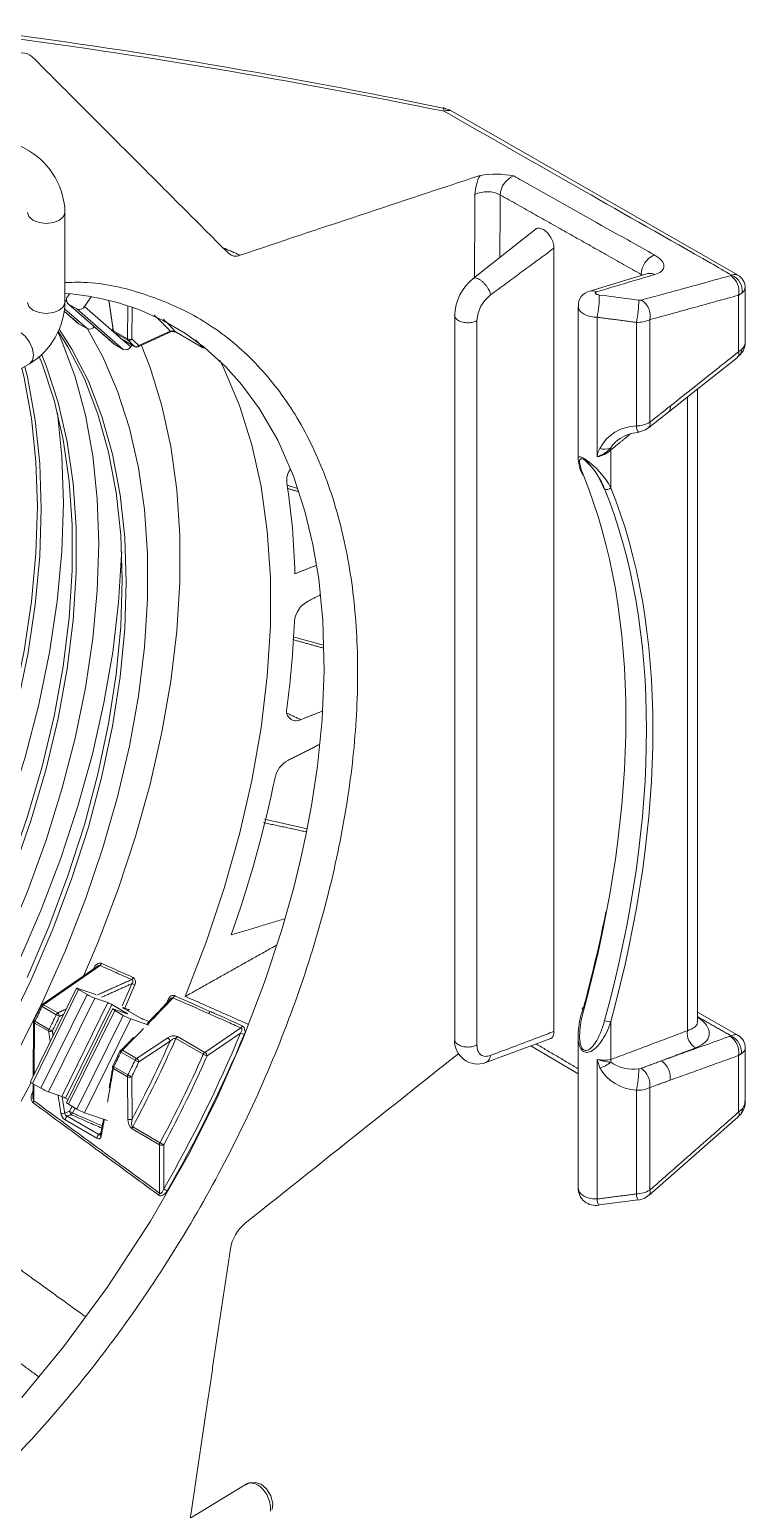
# Model space of a CAD drawing. Extents: x 8 to 113, y 2 to 87.
# Drawn here: x 28.51 to 30.897, y 61.472 to 66.406 of the extents above; entities that cross this region are included whole.
import ezdxf

# ---------------------------------------------------------------- set-up
doc = ezdxf.new("R2010")
doc.units = 0
doc.header["$MEASUREMENT"] = 0
doc.layers.add('OBJECT', color=7, linetype='CONTINUOUS')

msp = doc.modelspace()

# ---------------------------------------------------------------- linework, layer by layer
at = {"layer": 'OBJECT', "linetype": 'Continuous', "lineweight": 15}
for p, q in [((28.5104, 66.0005), (27.8847, 66.3617)), ((30.8715, 65.5881), (29.9205, 66.1333)), ((28.6283, 65.4962), (28.6283, 65.7963)), ((30.2005, 65.7432), (29.9891, 65.5758)), ((30.2589, 63.0655), (30.2589, 65.6774)), ((30.55, 65.5857), (30.55, 65.5897)), ((30.8968, 65.369), (30.8968, 65.5444)), ((28.6283, 65.5044), (28.6337, 65.4996)), ((28.637, 65.5156), (28.6433, 65.525)), ((28.638, 65.4924), (28.7921, 65.3577)), ((28.6684, 65.4746), (28.6401, 65.4909)), ((28.6401, 65.4909), (28.7942, 65.3562)), ((28.7153, 65.5155), (28.6936, 65.483)), ((28.6936, 65.483), (28.7912, 65.3977)), ((28.8369, 65.3748), (28.8379, 65.4845)), ((28.8519, 65.4798), (28.8509, 65.3746)), ((30.3393, 65.4831), (30.3393, 64.9748)), ((30.8748, 65.332), (30.8748, 65.5207)), ((28.6259, 65.4676), (28.674, 65.4256)), ((28.6259, 65.4673), (28.6719, 65.4271)), ((28.7023, 65.4093), (28.6266, 65.4754)), ((28.8225, 65.3399), (28.6684, 65.4746)), ((29.9279, 65.4571), (29.9279, 63.0357)), ((30.0021, 65.4357), (30.0021, 63.0208)), ((30.4028, 65.447), (30.4028, 64.9818)), ((30.5337, 65.4301), (30.5337, 65.0846)), ((30.5786, 65.4389), (30.5786, 65.0969)), ((28.674, 65.4256), (28.6719, 65.4271)), ((28.7023, 65.4093), (28.674, 65.4256)), ((28.7897, 65.402), (28.8369, 65.3748)), ((28.7902, 65.3986), (28.8136, 65.377)), ((28.8384, 65.3706), (28.7912, 65.3978)), ((28.8719, 65.348), (28.976, 65.3962)), ((28.8746, 65.3528), (28.9788, 65.401)), ((28.976, 65.3962), (28.9762, 65.3963)), ((28.9981, 65.3977), (29.0895, 65.3449)), ((28.9989, 65.397), (29.0903, 65.3443)), ((28.7942, 65.3562), (28.7921, 65.3577)), ((28.8225, 65.3399), (28.7942, 65.3562)), ((28.8149, 65.3761), (28.862, 65.3489)), ((28.8155, 65.3756), (28.8627, 65.3484)), ((28.8181, 65.3741), (28.8477, 65.3483)), ((28.8519, 65.3546), (28.8477, 65.3483)), ((28.072, 65.039), (28.5104, 65.2921)), ((30.8697, 65.3142), (30.882, 65.3245)), ((30.7375, 63.099), (30.7375, 65.2076)), ((30.7038, 63.0682), (30.7038, 65.1809)), ((30.5743, 65.0781), (30.642, 65.1319)), ((30.4485, 65.0045), (30.4485, 64.8787)), ((29.4035, 64.8763), (29.3689, 64.8867)), ((29.4905, 64.3532), (29.389, 64.3817)), ((29.4356, 63.7416), (29.2935, 63.7734)), ((28.7354, 63.2825), (28.552, 63.1551)), ((28.7453, 63.2853), (28.5571, 63.1546)), ((28.7259, 63.2758), (28.7245, 63.2766)), ((28.6671, 63.2101), (28.513, 62.8975)), ((28.6709, 63.2094), (28.7309, 63.189)), ((28.674, 63.2051), (28.5199, 62.8925)), ((28.5482, 62.8761), (28.7023, 63.1887)), ((28.7275, 63.1768), (28.5734, 62.8642)), ((28.6177, 62.8491), (28.7717, 63.1617)), ((28.7023, 63.1887), (28.674, 63.2051)), ((28.7717, 63.1617), (28.7275, 63.1768)), ((28.9667, 63.1591), (28.9721, 63.1718)), ((28.5992, 63.1213), (28.5521, 63.1485)), ((28.5571, 63.1546), (28.6042, 63.1274)), ((28.7843, 63.1557), (28.6303, 62.8431)), ((28.7873, 63.1407), (28.6332, 62.8281)), ((28.7942, 63.1357), (28.6401, 62.8231)), ((28.6684, 62.8067), (28.8225, 63.1193)), ((28.8338, 63.1271), (28.7843, 63.1557)), ((28.7911, 63.14), (28.8354, 63.1249)), ((28.8225, 63.1193), (28.7942, 63.1357)), ((28.8235, 63.1448), (28.8231, 63.1439)), ((28.8401, 63.1392), (28.8235, 63.1448)), ((28.8251, 63.1426), (28.8816, 63.11)), ((28.8331, 63.1257), (28.8338, 63.1271)), ((28.8381, 63.1351), (28.8401, 63.1392)), ((28.8413, 63.1332), (28.8417, 63.134)), ((30.8716, 63.0532), (30.7375, 63.1304)), ((28.5239, 63.0977), (28.5222, 62.9162)), ((28.5269, 63.0935), (28.5252, 62.9223)), ((28.574, 63.0663), (28.5269, 63.0935)), ((28.5284, 63.0995), (28.5755, 63.0723)), ((28.8477, 63.1074), (28.6936, 62.7948)), ((28.9077, 63.0869), (28.8477, 63.1074)), ((28.8942, 63.104), (28.9089, 63.099)), ((29.0947, 62.996), (29.215, 63.0776)), ((29.2138, 63.0597), (29.1024, 62.9841)), ((30.4485, 63.0977), (30.4485, 62.9719)), ((30.7376, 63.0976), (30.7376, 63.0993)), ((28.8671, 62.9757), (28.9712, 63.0447)), ((28.9788, 63.0329), (28.8746, 62.9639)), ((29.0895, 62.9894), (28.9981, 63.0422)), ((29.0033, 63.0487), (29.0947, 62.996)), ((30.032, 62.9623), (30.2484, 63.0419)), ((30.1819, 63.0174), (30.3393, 62.9246)), ((30.3393, 63.0526), (30.3393, 62.5443)), ((28.8115, 62.9994), (28.7878, 62.9503)), ((28.862, 62.9696), (28.8149, 62.9968)), ((28.8199, 63.0029), (28.8671, 62.9757)), ((30.4028, 62.507), (30.4028, 62.9722)), ((30.8748, 62.7969), (30.8748, 62.9855)), ((30.8968, 62.8343), (30.8968, 63.0097)), ((28.8369, 62.9146), (28.7897, 62.9418)), ((28.7912, 62.9477), (28.8384, 62.9205)), ((28.8382, 62.7732), (28.8369, 62.9146)), ((28.8509, 62.9146), (28.8522, 62.7732)), ((28.5482, 62.8761), (28.5199, 62.8925)), ((28.522, 62.8913), (28.5215, 62.8456)), ((28.5249, 62.8896), (28.5244, 62.8348)), ((28.6177, 62.8491), (28.5734, 62.8642)), ((30.5337, 62.5239), (30.5337, 62.8694)), ((30.5786, 62.5366), (30.5786, 62.8786)), ((28.6383, 62.8385), (28.6303, 62.8431)), ((28.6684, 62.8067), (28.6401, 62.8231)), ((28.6436, 62.7994), (28.6526, 62.8158)), ((28.7347, 62.7096), (28.629, 62.7707)), ((28.6359, 62.7829), (28.7417, 62.7218)), ((28.6624, 62.8102), (28.6534, 62.794)), ((28.7702, 62.7686), (28.6936, 62.7948)), ((30.5762, 62.5195), (30.8725, 62.7797)), ((28.9437, 62.6881), (28.8523, 62.7409)), ((28.8541, 62.7474), (28.9455, 62.6946)), ((28.9437, 62.5264), (28.9437, 62.6881)), ((28.9578, 62.6881), (28.9578, 62.5405)), ((30.4089, 62.4874), (30.5401, 62.5037)), ((29.2321, 61.5556), (27.9842, 60.7991))]:
    msp.add_line(p, q, dxfattribs=at)
at = {"layer": 'OBJECT', "linetype": 'Continuous', "lineweight": 15, "flags": 128}
for points in [[(29.8988, 66.1424), (29.8914, 66.1448), (29.8892, 66.145)], [(29.8986, 66.1429), (29.8974, 66.1433), (29.8903, 66.1444)], [(29.9202, 66.1326), (29.9102, 66.1385), (29.8983, 66.1419)], [(28.61, 65.7708), (28.5897, 65.763), (28.5658, 65.7602), (28.5419, 65.763), (28.5216, 65.7708), (28.508, 65.7825), (28.5033, 65.7963), (28.5033, 65.7966)], [(28.6283, 65.7963), (28.6235, 65.7825), (28.61, 65.7708)], [(30.5723, 65.5924), (30.4877, 65.567), (30.3788, 65.5344)], [(30.5769, 65.5941), (30.5752, 65.5934), (30.5718, 65.5924)], [(28.6283, 65.5259), (28.6504, 65.5246), (28.707, 65.5171), (28.7521, 65.5085), (28.8064, 65.4949), (28.8743, 65.4724), (28.9536, 65.4373), (29.0307, 65.3924), (29.0941, 65.3458), (29.1632, 65.2831), (29.2183, 65.2216), (29.2773, 65.1413), (29.3377, 65.0367), (29.3902, 64.9171), (29.4284, 64.8), (29.455, 64.6892), (29.4744, 64.5746), (29.4883, 64.4349), (29.4928, 64.2676), (29.486, 64.1062), (29.4701, 63.9501), (29.4503, 63.8188), (29.4304, 63.7142), (29.4128, 63.6338), (29.39, 63.5412), (29.3505, 63.4013), (29.2942, 63.23), (29.2214, 63.0399), (29.1379, 62.8502), (29.0443, 62.6625), (28.9137, 62.4327), (28.7695, 62.2114), (28.6234, 62.0137), (28.4841, 61.8455)], [(28.61, 65.4707), (28.5897, 65.4629), (28.5658, 65.4601), (28.5419, 65.4629), (28.5216, 65.4707), (28.508, 65.4824), (28.5033, 65.4962)], [(28.6283, 65.4962), (28.6235, 65.4824), (28.61, 65.4707)], [(28.6043, 65.3992), (28.6181, 65.3678), (28.6619, 65.2488), (28.6963, 65.1209), (28.721, 64.9849), (28.7358, 64.8416), (28.7408, 64.6916), (28.7358, 64.536), (28.721, 64.3755), (28.6963, 64.211), (28.6619, 64.0435), (28.6181, 63.8739), (28.5651, 63.7032), (28.5031, 63.5323), (28.4325, 63.3621), (28.3537, 63.1938), (28.2672, 63.0281), (28.1734, 62.866), (28.0729, 62.7084), (27.9662, 62.5563), (27.8539, 62.4104), (27.7367, 62.2716), (27.6152, 62.1407), (27.4901, 62.0183)], [(28.6093, 65.4078), (28.6517, 65.3408), (28.7063, 65.2336), (28.7515, 65.1165), (28.7869, 64.9901), (28.8123, 64.8552), (28.8276, 64.7127), (28.8328, 64.5633), (28.8276, 64.4081), (28.8123, 64.2479), (28.7869, 64.0836), (28.7515, 63.9164), (28.7063, 63.7471), (28.6517, 63.5768), (28.5879, 63.4065), (28.5154, 63.2373), (28.4345, 63.0702)], [(28.5233, 65.3207), (28.52, 65.3422), (28.5104, 65.3642), (28.4961, 65.3836), (28.4791, 65.3972), (28.4622, 65.4031), (28.4479, 65.4003), (28.4479, 65.4003)], [(28.7032, 65.4088), (28.755, 65.3148), (28.8039, 65.2007), (28.8434, 65.0773), (28.8733, 64.9453), (28.8932, 64.8055), (28.9033, 64.6585), (28.9033, 64.5054), (28.8932, 64.3468), (28.8733, 64.1839), (28.8434, 64.0174), (28.8039, 63.8484), (28.755, 63.6778), (28.6968, 63.5066), (28.6298, 63.3357), (28.5544, 63.1662), (28.4709, 62.999)], [(28.606, 65.4006), (28.6384, 65.3485), (28.693, 65.2413), (28.7382, 65.1241), (28.7736, 64.9977), (28.799, 64.8629), (28.8143, 64.7203), (28.8195, 64.571), (28.8143, 64.4158), (28.799, 64.2555), (28.7736, 64.0913), (28.7382, 63.924), (28.693, 63.7548), (28.6384, 63.5845), (28.5746, 63.4142), (28.5021, 63.245)], [(28.7912, 65.3978), (28.7902, 65.3986), (28.7902, 65.3986)], [(28.9981, 65.3977), (28.9986, 65.3972), (28.9989, 65.397)], [(28.8836, 65.3534), (28.9123, 65.2797), (28.9516, 65.1519), (28.9812, 65.0156), (29.0011, 64.8716), (29.011, 64.7206), (29.011, 64.5634), (29.0011, 64.4009), (28.9812, 64.234), (28.9516, 64.0635), (28.9123, 63.8903), (28.8636, 63.7154), (28.8058, 63.5398), (28.739, 63.3643), (28.6917, 63.2521)], [(28.8149, 65.3761), (28.8138, 65.3768), (28.8136, 65.377)], [(28.8155, 65.3756), (28.8154, 65.3757), (28.8149, 65.3761)], [(28.8627, 65.3484), (28.8625, 65.3485), (28.862, 65.3489)], [(29.0895, 65.3449), (29.0728, 65.3629), (29.064, 65.372)], [(29.0895, 65.3449), (29.09, 65.3445), (29.0903, 65.3443)], [(28.4943, 65.2828), (28.5042, 65.2415), (28.5293, 65.1043), (28.5445, 64.9595), (28.5495, 64.808), (28.5445, 64.6507), (28.5293, 64.4885), (28.5042, 64.3223), (28.4693, 64.153), (28.4247, 63.9816), (28.3707, 63.809), (28.3076, 63.6364), (28.2359, 63.4646), (28.1558, 63.2946), (28.0678, 63.1274), (27.9725, 62.964), (27.8704, 62.8052), (27.762, 62.652), (27.6481, 62.5053), (27.5291, 62.3659), (27.4059, 62.2346), (27.2791, 62.1121)], [(28.5425, 65.3166), (28.552, 65.2923), (28.592, 65.1703), (28.6222, 65.0395), (28.6424, 64.9008), (28.6525, 64.7549), (28.6525, 64.6026), (28.6424, 64.445), (28.6222, 64.2829), (28.592, 64.1173), (28.552, 63.9491), (28.5025, 63.7794), (28.4438, 63.6092), (28.3761, 63.4395), (28.2999, 63.2713), (28.2157, 63.1056), (28.124, 62.9433), (28.0252, 62.7854), (27.92, 62.6329), (27.809, 62.4867), (27.6929, 62.3476), (27.5723, 62.2165), (27.448, 62.0941)], [(28.5497, 65.3236), (28.5653, 65.2847), (28.6053, 65.1626), (28.6354, 65.0319), (28.6557, 64.8931), (28.6658, 64.7472), (28.6658, 64.5949), (28.6557, 64.4373), (28.6354, 64.2752), (28.6053, 64.1096), (28.5653, 63.9414), (28.5158, 63.7718), (28.4571, 63.6016), (28.3894, 63.4319), (28.3132, 63.2636), (28.229, 63.0979), (28.1373, 62.9356), (28.0385, 62.7778), (27.9333, 62.6253), (27.8223, 62.4791), (27.7062, 62.34), (27.5856, 62.2088), (27.4613, 62.0864)], [(28.5104, 65.2921), (28.52, 65.3031), (28.5233, 65.3207)], [(29.0296, 63.1826), (29.0992, 63.3631), (29.1595, 63.5439), (29.2103, 63.724), (29.2513, 63.9023), (29.2823, 64.0779), (29.303, 64.2499), (29.3134, 64.4172), (29.3134, 64.5789), (29.303, 64.7342), (29.2823, 64.8823), (29.2513, 65.0221), (29.2103, 65.1531), (29.1595, 65.2745), (29.1448, 65.3044)], [(30.642, 65.1319), (30.7015, 65.1791), (30.8706, 65.3132)], [(28.4844, 65.2771), (28.4918, 65.2453), (28.5164, 65.1092), (28.5313, 64.9657), (28.5362, 64.8157), (28.5313, 64.66), (28.5164, 64.4994), (28.4918, 64.3348), (28.4575, 64.1672), (28.4138, 63.9976), (28.3608, 63.8267), (28.2989, 63.6557), (28.2284, 63.4855), (28.1498, 63.317), (28.0634, 63.1511), (27.9697, 62.9888), (27.8693, 62.8311), (27.7627, 62.6786), (27.6505, 62.5325), (27.5334, 62.3933), (27.412, 62.262), (27.2869, 62.1393)], [(28.6033, 65.127), (28.6181, 64.9833), (28.6232, 64.8279), (28.6181, 64.6665), (28.6026, 64.5), (28.577, 64.3295), (28.5412, 64.1558), (28.4957, 63.9799), (28.4405, 63.8029), (28.376, 63.6258), (28.3026, 63.4494), (28.2207, 63.2749), (28.1308, 63.1032), (28.0333, 62.9353), (27.9289, 62.7721), (27.818, 62.6146), (27.7014, 62.4637), (27.5796, 62.3201), (27.4535, 62.1848), (27.3236, 62.0585)], [(30.5405, 65.0642), (30.5645, 65.0717), (30.579, 65.0823)], [(28.8175, 64.6645), (28.8172, 64.6564), (28.8074, 64.4956), (28.7878, 64.3303), (28.7585, 64.1615), (28.7196, 63.9901), (28.6714, 63.817), (28.6142, 63.6431), (28.5482, 63.4694), (28.4738, 63.2967), (28.3914, 63.126), (28.3014, 62.9582), (28.2044, 62.7943), (28.1008, 62.635), (27.9911, 62.4813), (27.8761, 62.3339), (27.7562, 62.1937), (27.6321, 62.0613), (27.5046, 61.9376)], [(28.6709, 63.2094), (28.669, 63.21), (28.6677, 63.2103), (28.6671, 63.2102), (28.6672, 63.2097), (28.668, 63.209), (28.6694, 63.2079), (28.6714, 63.2066), (28.674, 63.2051)], [(28.8193, 63.1515), (28.8279, 63.1709), (28.8512, 63.2248)], [(28.8616, 63.2206), (28.8382, 63.1665), (28.8271, 63.1415)], [(28.9721, 63.1718), (28.9733, 63.1711), (28.9744, 63.1704), (28.9752, 63.1698), (28.9757, 63.1693), (28.976, 63.1688), (28.9761, 63.1685), (28.9761, 63.1685)], [(28.5487, 63.1511), (28.5428, 63.1388), (28.525, 63.102)], [(28.7911, 63.14), (28.7892, 63.1406), (28.7879, 63.1409), (28.7873, 63.1408), (28.7874, 63.1403), (28.7882, 63.1396), (28.7896, 63.1385), (28.7916, 63.1372), (28.7942, 63.1357)], [(28.8251, 63.1426), (28.8238, 63.1434), (28.8228, 63.1441), (28.8221, 63.1446), (28.8217, 63.145), (28.8217, 63.1452), (28.822, 63.1452), (28.8226, 63.1451), (28.8235, 63.1448)], [(28.8338, 63.1271), (28.8351, 63.1264), (28.8361, 63.1257), (28.8368, 63.1252), (28.8372, 63.1248), (28.8373, 63.1246), (28.837, 63.1245), (28.8363, 63.1247), (28.8354, 63.1249)], [(28.8401, 63.1392), (28.842, 63.1386), (28.8433, 63.1383), (28.8439, 63.1384), (28.8439, 63.1385)], [(30.358, 63.1377), (30.3562, 63.1389), (30.3547, 63.1401), (30.3538, 63.1412), (30.3534, 63.1423), (30.3536, 63.1433), (30.3543, 63.1441), (30.3555, 63.1447), (30.3571, 63.145)], [(30.8716, 62.7805), (30.8832, 62.7913), (30.8864, 62.7959)], [(28.7461, 62.7207), (28.7461, 62.7204), (28.7461, 62.7204)], [(30.5403, 62.5034), (30.5617, 62.5098), (30.5806, 62.5237)], [(29.3198, 61.472), (29.3213, 61.4915), (29.3151, 61.5176), (29.3009, 61.5408), (29.2826, 61.5557), (29.2627, 61.5621), (29.2436, 61.5606), (29.232, 61.5544)]]:
    msp.add_lwpolyline(points, dxfattribs=at)
at = {"layer": 'OBJECT', "linetype": 'Continuous', "lineweight": 15}
for centre, radius, start, end in [((25.6748, 45.8236), 20.753, 78.28405, 82.65383), ((25.612, 45.2036), 21.3636, 78.44167, 82.59335), ((28.4842, 66.2735), 0.0549, 51.653, 123.5112), ((29.9057, 66.1045), 0.0324, 62.8621, 114.098), ((28.382, 65.7902), 0.2463, 1.4116, 58.5891), ((30.0637, 65.6047), 0.3195, 78.9872, 99.2346), ((94.2879, -128.7754), 205.0308, 108.269799, 108.505444), ((30.1468, 65.8502), 0.1515, 152.5518, 177.82), ((30.1517, 65.8514), 0.0722, 111.9876, 176.9672), ((30.0368, 65.774), 0.0918, 62.1638, 116.7754), ((29.1975, 65.6859), 0.0351, 226.9164, 294.7408), ((30.6221, 65.5887), 0.0721, 113.444, 179.2041), ((30.5801, 65.5646), 0.0288, 59.4076, 105.5983), ((30.8123, 65.5332), 0.0637, 348.685, 55.6865), ((30.8292, 65.5345), 0.0576, 353.5709, 66.5452), ((30.8526, 65.5482), 0.0436, 355.0239, 64.7441), ((30.095, 65.4463), 0.1673, 129.2461, 177.3665), ((30.3883, 65.4869), 0.0482, 101.2634, 184.6764), ((30.3865, 65.5068), 0.0286, 60.5468, 105.5915), ((28.382, 65.5023), 0.2463, 301.4109, 358.5884), ((28.6501, 65.5047), 0.017, 140.1224, 234.0566), ((28.6763, 65.4928), 0.0199, 246.4036, 330.4175), ((30.1163, 65.4301), 0.1143, 126.8306, 177.1832), ((30.0187, 65.5232), 0.3916, 348.7766, 359.6979), ((30.1687, 65.5062), 0.3729, 348.211, 359.6816), ((30.5454, 65.5304), 0.0265, 261.6197, 282.4559), ((30.5165, 65.4514), 0.0634, 348.5524, 56.8621), ((30.5378, 65.5281), 0.0981, 267.6067, 294.5791), ((28.7102, 65.4271), 0.0195, 246.0603, 323.7922), ((28.7904, 65.4048), 0.00352, 123.4962, 181.8179), ((28.7968, 65.4061), 0.01, 188.0507, 228.5159), ((28.7905, 65.4057), 0.0038, 195.675, 257.4183), ((28.7952, 65.4016), 0.00547, 175.981, 224.0268), ((28.2304, 64.7636), 0.8466, 46.3385, 48.5129), ((28.9881, 65.3745), 0.0249, 62.7465, 121.4334), ((28.9733, 65.401), 0.00554, 301.618, 0.6407), ((28.982, 65.3626), 0.0386, 65.4526, 94.8247), ((28.8205, 65.3843), 0.01, 226.3415, 240.0027), ((28.8304, 65.3581), 0.0199, 246.4036, 330.4175), ((28.8423, 65.3744), 0.00547, 175.981, 224.0268), ((28.844, 65.3883), 0.0153, 242.0103, 296.8161), ((28.8424, 65.3797), 0.00991, 246.2989, 329.4583), ((28.8661, 65.3581), 0.0101, 246.2617, 328.4946), ((28.8677, 65.357), 0.01, 240.0027, 294.8459), ((28.8692, 65.3527), 0.00549, 299.6943, 0.7975), ((30.8572, 65.3261), 0.0186, 315.902, 18.3832), ((30.8415, 65.3626), 0.0551, 312.8434, 6.7949), ((30.8642, 65.3344), 0.02, 320.3247, 12.7586), ((30.8638, 65.3648), 0.0326, 307.4345, 7.4313), ((30.6287, 65.1448), 0.0185, 315.825, 18.4363), ((30.536, 64.944), 0.1405, 90.9358, 152.3181), ((30.5321, 65.1785), 0.0939, 270.9638, 299.6615), ((30.5753, 65.087), 0.0418, 183.3726, 213.6008), ((30.5609, 65.091), 0.0186, 315.9989, 18.3671), ((30.5173, 64.9718), 0.0796, 125.072, 150.5346), ((30.5449, 64.9474), 0.1156, 92.0719, 129.3089), ((30.3698, 65.0825), 0.106, 288.1363, 317.5338), ((30.469, 64.9761), 0.0665, 149.9603, 175.0415), ((30.3888, 65.0672), 0.0866, 279.2903, 313.5613), ((30.4273, 65.0656), 0.0584, 254.3395, 290.7872), ((30.4782, 65.01), 0.0302, 178.1708, 190.4854), ((29.431, 64.9028), 0.0633, 143.6864, 185.852), ((30.4744, 64.9843), 0.1352, 184.2379, 207.9821), ((30.2023, 64.7432), 0.281, 28.8197, 54.9963), ((30.2239, 64.8097), 0.2115, 18.2454, 48.4651), ((27.1499, 64.5479), 2.2453, 1.113, 8.9282), ((30.4354, 64.8908), 0.0179, 244.9685, 317.3748), ((29.4781, 64.425), 0.085, 117.2784, 174.6159), ((26.3626, 64.5519), 3.0332, 352.2407, 357.7529), ((29.3995, 64.1342), 0.0326, 165.2997, 297.145), ((29.4127, 63.8936), 0.0859, 118.3198, 167.4596), ((25.3958, 64.7246), 4.0161, 340.5533, 348.3293), ((28.7432, 63.275), 0.0105, 78.4484, 136.0652), ((28.7338, 63.2978), 0.017, 312.6574, 341.8403), ((28.8394, 63.2512), 0.017, 312.6458, 341.9369), ((28.8365, 63.1744), 0.0525, 61.5538, 73.8263), ((28.845, 63.23), 0.019, 330.1898, 56.641), ((28.7881, 63.3374), 0.1717, 239.9947, 249.315), ((28.7414, 63.0814), 0.0858, 59.9947, 69.315), ((28.9773, 63.1902), 0.017, 312.6311, 342.0617), ((28.5577, 63.1469), 0.01, 124.7792, 154.6084), ((28.5543, 63.1549), 0.00676, 213.6694, 250.6679), ((28.5542, 63.1508), 0.00481, 53.0419, 117.1846), ((28.5661, 63.1421), 0.0155, 125.7783, 155.4102), ((24.8737, 64.888), 4.1232, 333.8725, 334.6293), ((24.8734, 64.8881), 4.1355, 333.8725, 334.6293), ((28.6133, 63.1149), 0.0155, 125.7783, 155.4102), ((28.6377, 63.189), 0.0779, 240.3663, 249.2255), ((28.5884, 63.112), 0.0221, 10.8125, 44.205), ((28.9083, 63.268), 0.1717, 239.9947, 249.315), ((28.9246, 63.1843), 0.0858, 239.9947, 249.315), ((29.0955, 63.1379), 0.017, 312.6189, 342.1672), ((28.5339, 63.0976), 0.01, 153.8701, 179.4579), ((28.5288, 63.098), 0.00488, 183.5422, 246.5307), ((28.5311, 63.1068), 0.00781, 217.5583, 249.3045), ((28.5407, 63.0931), 0.0139, 152.8326, 178.415), ((28.5878, 63.0659), 0.0139, 152.8326, 178.415), ((28.5792, 63.0841), 0.0185, 253.6201, 292.6057), ((28.6215, 63.1529), 0.0929, 240.3051, 247.7343), ((24.987, 64.8211), 4.5791, 330.1302, 337.3773), ((29.2046, 63.0162), 0.0445, 61.0443, 78.0797), ((29.2035, 63.0901), 0.017, 312.608, 342.2626), ((29.2063, 63.0664), 0.0228, 330.1712, 54.0456), ((30.4461, 63.1352), 0.0376, 240.857, 273.641), ((30.7627, 63.0605), 0.0594, 172.5335, 237.2024), ((25.1159, 64.7554), 4.2295, 332.0537, 335.9674), ((25.1127, 64.7571), 4.247, 331.7574, 336.1851), ((24.9837, 64.823), 4.596, 330.1302, 337.3773), ((28.9909, 63.0181), 0.0331, 67.8938, 126.4407), ((28.962, 63.0305), 0.0169, 8.1898, 57.1888), ((29.0125, 63.0361), 0.0156, 125.8628, 156.8826), ((30.0041, 63.0334), 0.0764, 175.7789, 291.2766), ((30.8087, 62.9945), 0.0667, 352.2997, 56.1019), ((30.823, 62.9961), 0.0609, 355.1678, 64.8931), ((30.8519, 63.0129), 0.0447, 355.7507, 63.9591), ((25.0894, 64.7635), 4.1232, 333.8725, 334.6293), ((28.8205, 62.9951), 0.01, 135.5697, 154.6296), ((28.8175, 63.0037), 0.00736, 215.2844, 249.1644), ((28.8173, 62.9975), 0.00605, 63.9026, 129.6995), ((28.829, 62.9903), 0.0155, 125.7783, 155.4102), ((28.8761, 62.9631), 0.0155, 125.7783, 155.4102), ((28.8974, 63.031), 0.0709, 240.0675, 251.2789), ((28.8579, 62.9615), 0.0169, 8.1898, 57.1888), ((25.1113, 64.7501), 4.3504, 331.8052, 336.1275), ((25.1086, 64.7516), 4.3675, 331.8052, 336.1275), ((29.1038, 62.9833), 0.0156, 125.8628, 156.8826), ((29.1162, 63.0357), 0.0534, 240.024, 255.0515), ((29.0859, 62.9818), 0.0167, 7.8887, 58.0092), ((30.0228, 62.9856), 0.0249, 291.0122, 0.4338), ((30.4265, 63.0962), 0.1263, 259.1875, 280.0244), ((30.4633, 63.1572), 0.1946, 251.9005, 265.4995), ((30.394, 63.0244), 0.0817, 282.3574, 311.3793), ((30.4988, 62.9647), 0.0508, 171.8647, 181.7127), ((30.5239, 63.0753), 0.1354, 235.9299, 277.6761), ((30.5803, 62.912), 0.0666, 352.2565, 56.518), ((28.7968, 62.9459), 0.01, 153.8728, 170.4049), ((28.793, 62.9469), 0.00615, 174.5737, 237.1864), ((28.7944, 62.9556), 0.00852, 218.9261, 247.959), ((28.8036, 62.9414), 0.0139, 152.8326, 178.415), ((28.8507, 62.9142), 0.0139, 152.8326, 178.415), ((28.8438, 62.9285), 0.0155, 243.2874, 296.9866), ((28.8805, 62.9935), 0.0842, 240.0288, 249.4554), ((30.5422, 63.0201), 0.1509, 209.9897, 266.7564), ((30.1549, 62.9495), 0.3871, 348.0562, 358.755), ((30.5406, 62.9679), 0.0268, 272.9386, 290.4366), ((30.5123, 62.8875), 0.0668, 352.3152, 55.7509), ((24.7549, 64.9382), 4.28, 313.1888, 331.4856), ((28.5255, 62.9072), 0.0158, 217.9126, 249.3064), ((28.5437, 62.846), 0.0282, 141.18, 218.6786), ((28.634, 63.0248), 0.1717, 239.9947, 249.315), ((30.5377, 62.9643), 0.0949, 267.5879, 295.5202), ((28.5348, 62.8432), 0.0133, 169.5375, 219.0126), ((28.5092, 62.8374), 0.0154, 324.2375, 350.3051), ((28.5873, 62.7688), 0.0858, 59.9947, 69.315), ((28.6457, 62.8378), 0.0158, 217.9126, 249.3064), ((30.8416, 62.8291), 0.0551, 319.0182, 5.5714), ((28.6198, 62.8103), 0.019, 254.8801, 293.3353), ((28.6456, 62.7971), 0.0312, 189.3134, 237.7118), ((28.6412, 62.7961), 0.0142, 192.9029, 248.3294), ((28.6444, 62.77), 0.0154, 123.2297, 177.3477), ((28.4731, 62.4788), 0.3631, 60.2206, 61.9914), ((28.663, 62.8019), 0.0196, 187.2969, 224.6439), ((28.6389, 62.8002), 0.0158, 310.2961, 336.9669), ((28.7542, 62.9554), 0.1717, 239.9947, 249.315), ((28.8777, 62.7712), 0.0395, 177.1167, 230.1008), ((28.8452, 62.7871), 0.0155, 243.2874, 296.9866), ((30.86, 62.7902), 0.0163, 320.066, 24.2576), ((30.8686, 62.8025), 0.0184, 326.4666, 13.8388), ((28.7501, 62.7089), 0.0154, 123.2297, 177.3477), ((28.7446, 62.7242), 0.00377, 218.7159, 290.4865), ((28.7511, 62.7196), 0.00509, 131.4862, 167.1275), ((28.7523, 62.7199), 0.00625, 172.1127, 236.3952), ((28.8665, 62.7404), 0.0142, 150.7094, 178.2151), ((28.9578, 62.6877), 0.0142, 150.7094, 178.2151), ((28.9507, 62.7018), 0.0154, 242.6097, 297.3903), ((29.0339, 62.8478), 0.1769, 239.9939, 244.5106), ((28.9283, 62.529), 0.0155, 323.715, 350.4012), ((27.9187, 60.7128), 2.1025, 60.0222, 60.38), ((30.3969, 62.5424), 0.0569, 178.1642, 282.2752), ((30.5321, 62.6154), 0.0915, 270.9836, 300.5322), ((30.5697, 62.5239), 0.036, 179.9872, 215.1019), ((30.5638, 62.5299), 0.0162, 319.9045, 24.413), ((30.4411, 62.5071), 0.0382, 180.1765, 213.0715), ((29.3193, 62.3174), 0.1412, 129.4451, 170.5549)]:
    msp.add_arc(centre, radius, start, end, dxfattribs=at)
for centre, major_axis, ratio, start_param, end_param in [((27.4729, 63.3838), (1.3166, 2.1726), 0.578821, 6.117601, 6.167626), ((27.4799, 63.3796), (1.3216, 2.1812), 0.578817, 6.11118, 6.150916), ((27.4657, 63.3878), (1.2546, 2.0698), 0.578827, 6.156138, 6.178766), ((27.4727, 63.3835), (1.2596, 2.0785), 0.578821, 6.156087, 6.178715), ((28.393, 62.8525), (1.4763, 2.6477), 0.567168, 5.121561, 5.856915), ((28.4616, 62.8129), (1.4763, 2.6477), 0.567168, 5.123111, 5.855366), ((28.4723, 62.8069), (1.4838, 2.6607), 0.567218, 5.123151, 5.855406), ((28.3822, 62.8585), (1.4838, 2.6607), 0.567218, 5.121602, 5.237662), ((27.2157, 63.5321), (1.2049, 2.0987), 0.563161, 4.827688, 4.850316), ((27.4657, 63.3878), (1.2151, 2.0928), 0.591598, 4.830497, 4.853125), ((27.4727, 63.3837), (1.2201, 2.1015), 0.591539, 4.83049, 4.853119)]:
    msp.add_ellipse(centre, major_axis=major_axis, ratio=ratio, start_param=start_param, end_param=end_param, dxfattribs=at)
for points in [[(28.5182, 66.3165), (29.1735, 65.6603)], [(29.9939, 65.5796), (29.9954, 65.856)], [(30.0796, 65.8552), (30.0786, 65.6467)], [(30.55, 65.5897), (30.0796, 65.8552)], [(29.1549, 65.6789), (29.2122, 65.654)], [(30.2589, 65.6774), (30.0478, 65.5216)], [(30.5544, 65.587), (30.55, 65.5897)], [(30.8483, 65.5858), (30.8522, 65.5874)], [(30.8865, 65.528), (30.8748, 65.5207)], [(28.7885, 65.4077), (28.7747, 65.5028)], [(28.7751, 65.5027), (28.7897, 65.402)], [(30.8748, 65.5207), (30.5786, 65.4389)], [(30.5337, 65.4301), (30.4028, 65.447)], [(30.8748, 65.332), (30.8837, 65.3389)], [(30.5786, 65.0969), (30.6463, 65.1507)], [(30.5124, 65.0568), (30.4485, 65.0045)], [(29.4071, 64.8654), (29.3698, 64.8764)], [(29.3948, 64.5915), (29.4667, 64.6201)], [(29.4391, 64.5006), (29.4797, 64.5211)], [(29.4908, 64.3436), (29.3881, 64.3721)], [(29.3681, 64.1274), (29.4144, 64.1052)], [(29.4144, 64.1052), (29.4872, 64.1342)], [(29.3719, 63.9692), (29.4775, 64.023)], [(29.4336, 63.7311), (29.2906, 63.7619)], [(29.3619, 63.4414), (29.1828, 63.3876)], [(29.335, 63.354), (29.0296, 63.1826)], [(28.7349, 63.1867), (28.8509, 63.2387)], [(28.8512, 63.2248), (28.75, 63.1795)], [(28.902, 63.0918), (28.9753, 63.1682)], [(29.0296, 63.1826), (29.2403, 63.0892)], [(28.6042, 63.1274), (28.6327, 63.1404)], [(28.6239, 63.1224), (28.6101, 63.1162)], [(30.8489, 63.0512), (30.7375, 63.1151)], [(28.5791, 63.0315), (28.574, 63.0663)], [(28.5863, 63.067), (28.5887, 63.051)], [(28.89, 63.075), (28.8199, 63.0029)], [(30.0478, 62.9858), (30.2589, 63.0655)], [(30.4485, 62.9719), (30.7038, 63.0682)], [(28.8122, 62.9995), (28.858, 63.0466)], [(30.1996, 63.0239), (30.3393, 62.9415)], [(30.8459, 63.0499), (30.8489, 63.0512)], [(30.5499, 62.9428), (30.6171, 62.9676)], [(30.8748, 62.9855), (30.6463, 62.9031)], [(30.8837, 62.991), (30.8748, 62.9855)], [(28.7897, 62.9418), (28.7702, 62.8303)], [(28.7757, 62.8771), (28.7883, 62.9491)], [(30.6463, 62.9031), (30.5786, 62.8786)], [(28.6149, 62.792), (28.6055, 62.8532)], [(28.6188, 62.8487), (28.6273, 62.7929)], [(28.7477, 62.7234), (28.7569, 62.7732)], [(28.7595, 62.7723), (28.7489, 62.7147)], [(30.5786, 62.5366), (30.8748, 62.7969)], [(30.8748, 62.7969), (30.8865, 62.8069)], [(28.7417, 62.7218), (28.7486, 62.728)], [(30.4028, 62.507), (30.5337, 62.5239)], [(29.1099, 61.8722), (29.18, 62.3406)], [(28.4265, 61.9982), (28.5409, 61.9141)]]:
    msp.add_open_spline(points, degree=1, dxfattribs=at)
for points, knots in [([(29.8903, 66.1444), (29.8901, 66.145), (29.8899, 66.1457), (29.8893, 66.1452), (29.8892, 66.1452)], [0, 0, 0, 0, 0.947449, 1, 1, 1, 1]), ([(29.8925, 66.134), (29.8923, 66.1356), (29.8917, 66.1406), (29.8909, 66.1429), (29.8903, 66.1444)], [0, 0, 0, 0, 0.311848, 1, 1, 1, 1]), ([(30.8522, 65.5874), (30.8287, 65.6007), (30.6633, 65.695), (30.3434, 65.8772), (30.0469, 66.0461), (29.8925, 66.134)], [0, 0, 0, 0, 0.07326, 0.517167, 1, 1, 1, 1]), ([(30.1247, 65.9183), (30.1338, 65.9131), (30.2375, 65.8549), (30.3937, 65.767), (30.5409, 65.6844), (30.5934, 65.6549)], [0, 0, 0, 0, 0.058482, 0.663526, 1, 1, 1, 1]), ([(30.1968, 65.7395), (30.1974, 65.7402), (30.2004, 65.744), (30.2099, 65.7447), (30.2235, 65.7403), (30.2376, 65.7288), (30.2492, 65.7129), (30.2575, 65.6944), (30.2585, 65.6831), (30.2589, 65.6774)], [0, 0, 0, 0, 0.034936, 0.195839, 0.356557, 0.51719, 0.677844, 0.838652, 1, 1, 1, 1]), ([(30.5934, 65.6549), (30.5977, 65.6523), (30.6102, 65.6446), (30.6238, 65.6303), (30.6276, 65.6136), (30.6185, 65.5988), (30.6027, 65.5925), (30.5948, 65.5894)], [0, 0, 0, 0, 0.109226, 0.325259, 0.547856, 0.773813, 1, 1, 1, 1]), ([(30.0478, 65.5216), (30.047, 65.5249), (30.0452, 65.5322), (30.0394, 65.5433), (30.0327, 65.553), (30.0261, 65.5607), (30.0186, 65.5678), (30.0108, 65.5734), (30.0033, 65.577), (29.9968, 65.5783), (29.9921, 65.5778), (29.9901, 65.5763), (29.9893, 65.5757)], [0, 0, 0, 0, 0.116817, 0.26444, 0.350766, 0.444358, 0.543509, 0.645692, 0.747876, 0.847027, 0.940619, 1, 1, 1, 1]), ([(30.5948, 65.5894), (30.5722, 65.5827), (30.5075, 65.5635), (30.4428, 65.5443), (30.4006, 65.5317)], [0, 0, 0, 0, 0.347831, 1, 1, 1, 1]), ([(30.5511, 65.5045), (30.574, 65.5108), (30.673, 65.5379), (30.7721, 65.565), (30.8483, 65.5858)], [0, 0, 0, 0, 0.230946, 1, 1, 1, 1]), ([(30.8522, 65.5874), (30.8567, 65.5887), (30.8648, 65.591), (30.8692, 65.5884), (30.871, 65.5873)], [0, 0, 0, 0, 0.567272, 1, 1, 1, 1]), ([(28.6283, 65.5629), (28.6492, 65.5635), (28.742, 65.5659), (28.8918, 65.5295), (29.0729, 65.4534), (29.2307, 65.3359), (29.364, 65.1828), (29.47, 64.9957), (29.5471, 64.778), (29.5938, 64.5335), (29.6095, 64.2663), (29.5938, 63.981), (29.5471, 63.6824), (29.47, 63.3758), (29.364, 63.0663), (29.2308, 62.7592), (29.0727, 62.4598), (28.8925, 62.1732), (28.6931, 61.9044), (28.4795, 61.6593), (28.2556, 61.4424), (28.0253, 61.2535), (27.869, 61.1552), (27.7909, 61.1061)], [0, 0, 0, 0, 0.014347, 0.063776, 0.113205, 0.162634, 0.212063, 0.261492, 0.310921, 0.36035, 0.409779, 0.459208, 0.508637, 0.558066, 0.607495, 0.656924, 0.706353, 0.755782, 0.805211, 0.85464, 0.903093, 0.951547, 1, 1, 1, 1]), ([(30.4006, 65.5317), (30.3996, 65.5313), (30.3976, 65.5306), (30.3966, 65.5288), (30.397, 65.5269), (30.3988, 65.525), (30.4019, 65.5233), (30.4059, 65.5219), (30.4088, 65.5214), (30.4103, 65.5211)], [0, 0, 0, 0, 0.157188, 0.302155, 0.442859, 0.580981, 0.719254, 0.859587, 1, 1, 1, 1]), ([(30.8959, 65.5444), (30.8959, 65.5422), (30.896, 65.5371), (30.8899, 65.5313), (30.8865, 65.528)], [0, 0, 0, 0, 0.434515, 1, 1, 1, 1]), ([(30.4028, 65.447), (30.3959, 65.4475), (30.3819, 65.4486), (30.3632, 65.4548), (30.349, 65.4635), (30.3405, 65.4734), (30.3401, 65.4801), (30.3399, 65.483)], [0, 0, 0, 0, 0.210017, 0.421428, 0.630058, 0.837499, 1, 1, 1, 1]), ([(30.4103, 65.5211), (30.4432, 65.5169), (30.487, 65.5114), (30.5307, 65.5056), (30.5415, 65.5042)], [0, 0, 0, 0, 0.752711, 1, 1, 1, 1]), ([(30.0021, 65.4357), (29.9976, 65.4337), (29.9885, 65.4297), (29.9712, 65.428), (29.9544, 65.43), (29.9398, 65.4356), (29.9308, 65.4439), (29.9269, 65.4506), (29.928, 65.4539), (29.928, 65.454)], [0, 0, 0, 0, 0.165865, 0.33173, 0.497595, 0.66346, 0.829325, 0.99519, 1, 1, 1, 1]), ([(30.6463, 65.1507), (30.6731, 65.1719), (30.7493, 65.2324), (30.8254, 65.2928), (30.8748, 65.332)], [0, 0, 0, 0, 0.351744, 1, 1, 1, 1]), ([(30.3401, 64.9748), (30.3399, 64.9767), (30.3396, 64.9799), (30.3424, 64.9818), (30.3462, 64.9821), (30.3517, 64.9802), (30.3575, 64.9773), (30.3616, 64.9746), (30.3635, 64.9734)], [0, 0, 0, 0, 0.257859, 0.430089, 0.622509, 0.770639, 0.895476, 1, 1, 1, 1]), ([(30.4278, 64.8746), (30.426, 64.8788), (30.4182, 64.8972), (30.4037, 64.9234), (30.3836, 64.95), (30.3719, 64.9625), (30.3643, 64.969), (30.3587, 64.9728), (30.354, 64.975), (30.3497, 64.9756), (30.3441, 64.9726), (30.3439, 64.9551), (30.3524, 64.9323), (30.358, 64.9171)], [0, 0, 0, 0, 0.070552, 0.307164, 0.406628, 0.455084, 0.484865, 0.508033, 0.531172, 0.559629, 0.598655, 0.732872, 1, 1, 1, 1]), ([(28.7499, 63.2925), (28.7493, 63.2927), (28.7472, 63.2936), (28.7428, 63.2937), (28.7361, 63.2914), (28.7293, 63.2857), (28.7261, 63.2795), (28.7245, 63.2766)], [0, 0, 0, 0, 0.059448, 0.223255, 0.418571, 0.719368, 1, 1, 1, 1]), ([(28.8509, 63.2387), (28.8334, 63.2464), (28.7983, 63.2619), (28.763, 63.2775), (28.7453, 63.2853)], [0, 0, 0, 0, 0.495052, 1, 1, 1, 1]), ([(28.7499, 63.2925), (28.7551, 63.2902), (28.7814, 63.2786), (28.8166, 63.2631), (28.8465, 63.2499), (28.8555, 63.2459)], [0, 0, 0, 0, 0.149049, 0.745244, 1, 1, 1, 1]), ([(28.8509, 63.2387), (28.8515, 63.2385), (28.8524, 63.2383), (28.8536, 63.2375), (28.8544, 63.2367), (28.855, 63.2353), (28.8552, 63.2341), (28.855, 63.2322), (28.8542, 63.2293), (28.8526, 63.2267), (28.8513, 63.225), (28.8512, 63.2248)], [0, 0, 0, 0, 0.113446, 0.163814, 0.267315, 0.315823, 0.444365, 0.468212, 0.64958, 0.955275, 1, 1, 1, 1]), ([(28.9888, 63.1777), (28.9612, 63.1488), (28.933, 63.1192), (28.9044, 63.0898), (28.9038, 63.0892)], [0, 0, 0, 0, 0.978871, 1, 1, 1, 1]), ([(28.9934, 63.185), (28.993, 63.1852), (28.991, 63.186), (28.9871, 63.1862), (28.9819, 63.1844), (28.9763, 63.1798), (28.9736, 63.1748), (28.9721, 63.1718)], [0, 0, 0, 0, 0.050432, 0.244329, 0.437684, 0.667368, 1, 1, 1, 1]), ([(28.9753, 63.1682), (28.9765, 63.1703), (28.9777, 63.1725), (28.9795, 63.174), (28.9796, 63.1741)], [0, 0, 0, 0, 0.965869, 1, 1, 1, 1]), ([(28.9796, 63.1741), (28.9806, 63.1751), (28.9824, 63.1768), (28.9852, 63.1781), (28.9871, 63.1783), (28.9881, 63.1781), (28.9886, 63.1778), (28.9888, 63.1777)], [0, 0, 0, 0, 0.370152, 0.662048, 0.833288, 0.930624, 1, 1, 1, 1]), ([(29.107, 63.1254), (29.0861, 63.1347), (29.0467, 63.1521), (29.0073, 63.1695), (28.9888, 63.1777)], [0, 0, 0, 0, 0.529949, 1, 1, 1, 1]), ([(28.9934, 63.185), (28.9987, 63.1827), (29.0249, 63.1711), (29.0643, 63.1537), (29.0985, 63.1386), (29.1117, 63.1327)], [0, 0, 0, 0, 0.133052, 0.66526, 1, 1, 1, 1]), ([(29.215, 63.0776), (29.1984, 63.085), (29.1624, 63.1009), (29.1264, 63.1169), (29.107, 63.1254)], [0, 0, 0, 0, 0.462147, 1, 1, 1, 1]), ([(29.1117, 63.1327), (29.1169, 63.1304), (29.1431, 63.1188), (29.1791, 63.1029), (29.2099, 63.0893), (29.2197, 63.0849)], [0, 0, 0, 0, 0.145571, 0.727856, 1, 1, 1, 1]), ([(30.4485, 63.0977), (30.4449, 63.0881), (30.4333, 63.0568), (30.4116, 63.0205), (30.3862, 63.0001), (30.3731, 62.9956), (30.3646, 62.9955), (30.3572, 62.9985), (30.3511, 63.0038), (30.345, 63.0134), (30.3394, 63.0329), (30.3384, 63.0762), (30.3474, 63.1157), (30.3562, 63.1422), (30.3571, 63.145)], [0, 0, 0, 0, 0.099088, 0.325019, 0.410424, 0.445617, 0.483124, 0.510236, 0.537264, 0.571806, 0.625507, 0.730611, 0.971223, 1, 1, 1, 1]), ([(30.358, 63.1377), (30.3573, 63.135), (30.3507, 63.1102), (30.3439, 63.074), (30.3445, 63.0343), (30.3488, 63.0167), (30.3535, 63.0083), (30.3582, 63.0038), (30.364, 63.0017), (30.3706, 63.0026), (30.3807, 63.008), (30.4031, 63.0325), (30.418, 63.0682), (30.4265, 63.0977), (30.4278, 63.1024)], [0, 0, 0, 0, 0.030264, 0.281013, 0.386042, 0.436508, 0.467036, 0.490003, 0.512959, 0.545926, 0.578559, 0.662422, 0.946517, 1, 1, 1, 1]), ([(30.7375, 63.1132), (30.7412, 63.1108), (30.757, 63.1005), (30.7742, 63.0795), (30.7794, 63.0525), (30.7656, 63.0276), (30.7422, 63.0163), (30.7305, 63.0106)], [0, 0, 0, 0, 0.06884, 0.297663, 0.530548, 0.765385, 1, 1, 1, 1]), ([(29.2138, 63.0597), (29.2143, 63.0604), (29.2157, 63.0627), (29.2174, 63.0664), (29.2184, 63.0705), (29.2183, 63.0731), (29.2179, 63.0749), (29.2174, 63.0759), (29.2163, 63.077), (29.2156, 63.0773), (29.215, 63.0776)], [0, 0, 0, 0, 0.126429, 0.382389, 0.579919, 0.734728, 0.764643, 0.870394, 0.903396, 1, 1, 1, 1]), ([(30.2589, 63.0655), (30.2584, 63.0605), (30.2574, 63.0504), (30.2516, 63.0426), (30.2467, 63.0418), (30.2457, 63.0417)], [0, 0, 0, 0, 0.444381, 0.887272, 1, 1, 1, 1]), ([(30.7038, 63.0682), (30.7121, 63.0716), (30.7287, 63.0783), (30.7386, 63.09), (30.7366, 63.0975), (30.7362, 63.099)], [0, 0, 0, 0, 0.447729, 0.894195, 1, 1, 1, 1]), ([(28.9788, 63.0329), (28.9805, 63.0346), (28.9837, 63.0377), (28.9887, 63.0409), (28.9927, 63.0425), (28.9951, 63.0428), (28.9968, 63.0428), (28.9975, 63.0424), (28.9981, 63.0422)], [0, 0, 0, 0, 0.322624, 0.588351, 0.774347, 0.871854, 0.910533, 1, 1, 1, 1]), ([(30.0021, 63.0208), (29.9976, 63.0188), (29.9885, 63.0148), (29.9712, 63.0131), (29.9544, 63.015), (29.9398, 63.0206), (29.9308, 63.0289), (29.9269, 63.0356), (29.928, 63.0389), (29.928, 63.039)], [0, 0, 0, 0, 0.166052, 0.332104, 0.498156, 0.664208, 0.83026, 0.996312, 1, 1, 1, 1]), ([(30.0021, 63.0208), (30.0027, 63.0138), (30.0039, 62.9999), (30.0145, 62.9871), (30.0292, 62.9808), (30.0416, 62.9841), (30.0478, 62.9858)], [0, 0, 0, 0, 0.251459, 0.502866, 0.751, 1, 1, 1, 1]), ([(30.6171, 62.9676), (30.6403, 62.9759), (30.7165, 63.0034), (30.7928, 63.0308), (30.8459, 63.0499)], [0, 0, 0, 0, 0.304153, 1, 1, 1, 1]), ([(30.7305, 63.0106), (30.7101, 63.0028), (30.6723, 62.9885), (30.6344, 62.9742), (30.6171, 62.9676)], [0, 0, 0, 0, 0.540759, 1, 1, 1, 1]), ([(30.8489, 63.0512), (30.8533, 63.0527), (30.8617, 63.0554), (30.8694, 63.0555), (30.871, 63.0531), (30.8713, 63.0527)], [0, 0, 0, 0, 0.480422, 0.920956, 1, 1, 1, 1]), ([(29.9405, 62.9916), (29.9374, 62.9892), (29.8389, 62.911), (29.6017, 62.7227), (29.3681, 62.5367), (29.2296, 62.4265)], [0, 0, 0, 0, 0.013023, 0.41499, 1, 1, 1, 1]), ([(30.4115, 62.9447), (30.41, 62.9492), (30.4071, 62.9582), (30.4044, 62.9675), (30.4029, 62.9721), (30.4028, 62.9722)], [0, 0, 0, 0, 0.494396, 0.988889, 1, 1, 1, 1]), ([(30.8962, 63.0097), (30.8964, 63.0092), (30.8976, 63.0066), (30.8937, 63), (30.8871, 62.9941), (30.8837, 62.991)], [0, 0, 0, 0, 0.080288, 0.520227, 1, 1, 1, 1]), ([(28.9409, 62.5198), (28.8711, 62.5711), (28.7314, 62.6737), (28.5917, 62.7767), (28.5217, 62.8284)], [0, 0, 0, 0, 0.498968, 1, 1, 1, 1]), ([(28.5244, 62.8348), (28.5944, 62.7832), (28.7342, 62.6803), (28.8739, 62.5776), (28.9437, 62.5264)], [0, 0, 0, 0, 0.501031, 1, 1, 1, 1]), ([(30.8865, 62.8069), (30.8899, 62.8115), (30.896, 62.8197), (30.8959, 62.8299), (30.8959, 62.8344)], [0, 0, 0, 0, 0.563123, 1, 1, 1, 1]), ([(28.6273, 62.7929), (28.6291, 62.7936), (28.6346, 62.7958), (28.64, 62.798), (28.6436, 62.7994)], [0, 0, 0, 0, 0.33669, 1, 1, 1, 1]), ([(28.6491, 62.7881), (28.6455, 62.7867), (28.6411, 62.7849), (28.6367, 62.7832), (28.6359, 62.7829)], [0, 0, 0, 0, 0.819984, 1, 1, 1, 1]), ([(28.7514, 62.7433), (28.736, 62.75), (28.7019, 62.765), (28.6678, 62.7799), (28.6491, 62.7881)], [0, 0, 0, 0, 0.452352, 1, 1, 1, 1]), ([(28.6534, 62.794), (28.6587, 62.7916), (28.6852, 62.78), (28.7183, 62.7656), (28.7461, 62.7534), (28.7527, 62.7505)], [0, 0, 0, 0, 0.16008, 0.800402, 1, 1, 1, 1]), ([(28.8522, 62.7732), (28.8517, 62.7706), (28.8507, 62.7654), (28.8504, 62.7582), (28.8511, 62.7526), (28.8521, 62.7496), (28.8531, 62.7481), (28.8538, 62.7476), (28.8541, 62.7474)], [0, 0, 0, 0, 0.303417, 0.608681, 0.794833, 0.904221, 0.945831, 1, 1, 1, 1]), ([(28.7347, 62.7096), (28.7349, 62.7095), (28.7368, 62.7085), (28.7402, 62.7074), (28.7443, 62.7078), (28.7475, 62.7102), (28.7484, 62.7132), (28.7489, 62.7147)], [0, 0, 0, 0, 0.030956, 0.278197, 0.520574, 0.760237, 1, 1, 1, 1]), ([(28.9692, 62.534), (28.969, 62.5336), (28.9668, 62.53), (28.9625, 62.5245), (28.9557, 62.5196), (28.9498, 62.5176), (28.9448, 62.5176), (28.9422, 62.5191), (28.9409, 62.5198)], [0, 0, 0, 0, 0.039076, 0.338126, 0.556518, 0.72498, 0.862859, 1, 1, 1, 1]), ([(28.9437, 62.5264), (28.9439, 62.5263), (28.9445, 62.5258), (28.9455, 62.5255), (28.9467, 62.5255), (28.9486, 62.526), (28.9513, 62.5282), (28.9548, 62.533), (28.9567, 62.5376), (28.9578, 62.5405)], [0, 0, 0, 0, 0.041188, 0.103786, 0.142793, 0.215948, 0.374303, 0.607797, 1, 1, 1, 1]), ([(30.3399, 62.5443), (30.3401, 62.5409), (30.3405, 62.5334), (30.349, 62.5227), (30.3632, 62.5136), (30.3819, 62.5077), (30.3959, 62.5072), (30.4028, 62.507)], [0, 0, 0, 0, 0.163917, 0.371008, 0.579285, 0.790338, 1, 1, 1, 1]), ([(28.6976, 62.1141), (28.696, 62.1153), (28.6334, 62.1604), (28.5521, 62.219), (28.4725, 62.2765), (28.4537, 62.29)], [0, 0, 0, 0, 0.020305, 0.769297, 1, 1, 1, 1]), ([(29.0461, 61.4428), (29.0466, 61.4465), (29.0651, 61.5708), (29.0863, 61.7139), (29.1071, 61.8532), (29.1099, 61.8722)], [0, 0, 0, 0, 0.026121, 0.867415, 1, 1, 1, 1]), ([(29.2322, 61.5554), (29.2325, 61.5556), (29.2365, 61.5595), (29.2476, 61.5608), (29.2639, 61.5582), (29.2807, 61.548), (29.2957, 61.5316), (29.3071, 61.5107), (29.3139, 61.4875), (29.3134, 61.473), (29.3132, 61.4658)], [0, 0, 0, 0, 0.008914, 0.148015, 0.285902, 0.424434, 0.565329, 0.709307, 0.85496, 1, 1, 1, 1])]:
    msp.add_open_spline(points, degree=3, knots=knots, dxfattribs=at)

doc.saveas('drawing.dxf')
